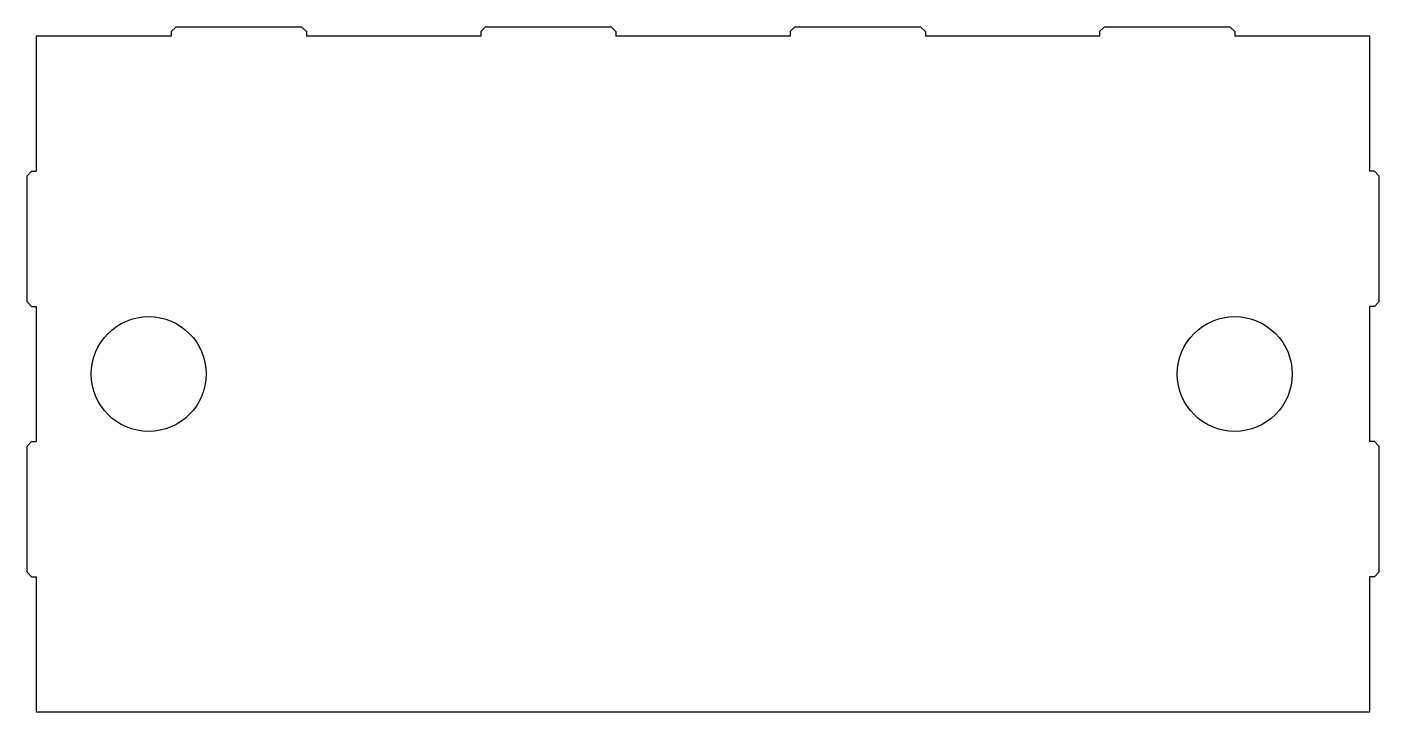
# Model space of a CAD drawing. Extents: x 187 to 487, y 316 to 468.
import ezdxf

# ---------------------------------------------------------------- set-up
doc = ezdxf.new("R2010")
doc.units = 0
doc.linetypes.add('SLD-CONTINUA', pattern=[0])
doc.layers.get('0').update_dxf_attribs({"linetype": 'CONTINUOUS'})

msp = doc.modelspace()

# ---------------------------------------------------------------- linework, layer by layer
at = {"color": 7, "linetype": 'SLD-CONTINUA'}
for p, q in [((219.86, 468.39), (218.86, 467.39)), ((247.86, 468.39), (219.86, 468.39)), ((248.86, 467.39), (247.86, 468.39)), ((288.53, 468.39), (287.53, 467.39)), ((316.53, 468.39), (288.53, 468.39)), ((317.53, 467.39), (316.53, 468.39)), ((357.2, 468.39), (356.2, 467.39)), ((385.2, 468.39), (357.2, 468.39)), ((386.2, 467.39), (385.2, 468.39)), ((425.86, 468.39), (424.86, 467.39)), ((453.86, 468.39), (425.86, 468.39)), ((454.86, 467.39), (453.86, 468.39)), ((188.86, 466.39), (188.86, 436.39)), ((218.86, 466.39), (188.86, 466.39)), ((218.86, 467.39), (218.86, 466.39)), ((248.86, 467.39), (248.86, 466.39)), ((287.53, 466.39), (248.86, 466.39)), ((287.53, 467.39), (287.53, 466.39)), ((317.53, 467.39), (317.53, 466.39)), ((356.2, 466.39), (317.53, 466.39)), ((356.2, 467.39), (356.2, 466.39)), ((386.2, 467.39), (386.2, 466.39)), ((424.86, 466.39), (386.2, 466.39)), ((424.86, 467.39), (424.86, 466.39)), ((454.86, 467.39), (454.86, 466.39)), ((484.86, 466.39), (454.86, 466.39)), ((484.86, 436.39), (484.86, 466.39)), ((187.86, 436.39), (186.86, 435.39)), ((186.86, 407.39), (186.86, 435.39)), ((187.86, 436.39), (188.86, 436.39)), ((485.86, 436.39), (484.86, 436.39)), ((486.86, 435.39), (485.86, 436.39)), ((486.86, 435.39), (486.86, 407.39)), ((186.86, 407.39), (187.86, 406.39)), ((187.86, 406.39), (188.86, 406.39)), ((188.86, 406.39), (188.86, 376.39)), ((485.86, 406.39), (484.86, 406.39)), ((484.86, 376.39), (484.86, 406.39)), ((485.86, 406.39), (486.86, 407.39)), ((187.86, 376.39), (186.86, 375.39)), ((186.86, 347.39), (186.86, 375.39)), ((187.86, 376.39), (188.86, 376.39)), ((485.86, 376.39), (484.86, 376.39)), ((486.86, 375.39), (485.86, 376.39)), ((486.86, 375.39), (486.86, 347.39)), ((186.86, 347.39), (187.86, 346.39)), ((187.86, 346.39), (188.86, 346.39)), ((188.86, 346.39), (188.86, 316.39)), ((485.86, 346.39), (484.86, 346.39)), ((484.86, 316.39), (484.86, 346.39)), ((485.86, 346.39), (486.86, 347.39)), ((188.86, 316.39), (484.86, 316.39))]:
    msp.add_line(p, q, dxfattribs=at)
for centre in [(213.86, 391.39), (454.86, 391.39)]:
    msp.add_circle(centre, 12.75, dxfattribs=at)

doc.saveas('drawing.dxf')
